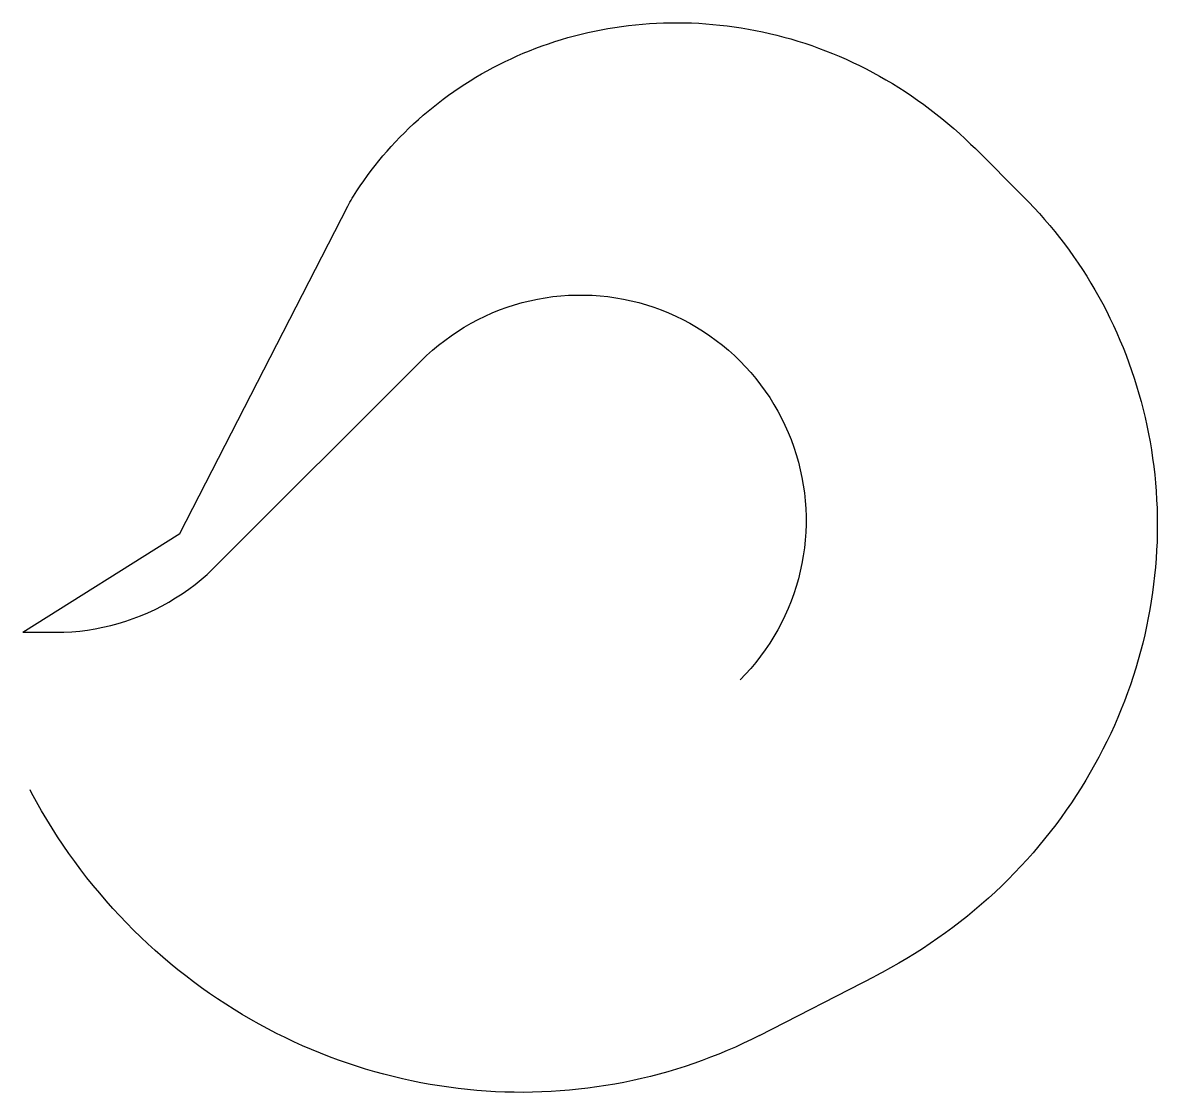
# Model space of a CAD drawing. Header units: metres. Extents: x 0 to 26239, y -10646 to 14105.
import ezdxf

# ---------------------------------------------------------------- set-up
doc = ezdxf.new("R2010")
doc.units = ezdxf.units.M

msp = doc.modelspace()

# ---------------------------------------------------------------- linework, layer by layer
at = {"layer": 'NorminalTrack', "color": 1}
msp.add_lwpolyline([(0, 0), (772, 0), (772, 0), (954, 3), (1136, 13), (1318, 29), (1498, 51), (1678, 79), (1857, 114), (2035, 155), (2210, 202), (2385, 255), (2557, 315), (2727, 380), (2895, 451), (3060, 528), (3222, 611), (3381, 699), (3537, 793), (3690, 892), (3839, 996), (3985, 1106), (4126, 1221), (4264, 1340), (4397, 1464), (4462, 1528), (4462, 1528), (9210, 6276), (9210, 6276), (9341, 6403), (9476, 6525), (9616, 6642), (9759, 6754), (9907, 6861), (10058, 6963), (10212, 7059), (10370, 7150), (10531, 7236), (10694, 7316), (10861, 7390), (11029, 7458), (11201, 7520), (11374, 7577), (11549, 7627), (11726, 7671), (11904, 7709), (12083, 7740), (12263, 7766), (12444, 7785), (12626, 7797), (12808, 7804), (12990, 7804), (13172, 7797), (13354, 7785), (13535, 7766), (13715, 7740), (13895, 7709), (14073, 7671), (14250, 7627), (14425, 7577), (14598, 7520), (14769, 7458), (14938, 7390), (15104, 7316), (15268, 7236), (15429, 7150), (15586, 7059), (15741, 6963), (15892, 6861), (16039, 6754), (16183, 6642), (16322, 6525), (16458, 6403), (16589, 6276), (16715, 6145), (16837, 6010), (16954, 5871), (17066, 5727), (17173, 5580), (17275, 5429), (17372, 5274), (17463, 5117), (17548, 4956), (17628, 4792), (17702, 4626), (17770, 4457), (17833, 4286), (17889, 4112), (17939, 3937), (17983, 3761), (18021, 3583), (18053, 3403), (18078, 3223), (18097, 3042), (18110, 2860), (18116, 2678), (18116, 2496), (18110, 2314), (18097, 2132), (18078, 1951), (18053, 1771), (18021, 1591), (17983, 1413), (17939, 1237), (17889, 1062), (17833, 888), (17770, 717), (17702, 548), (17628, 382), (17548, 218), (17463, 57), (17372, -100), (17275, -255), (17173, -406), (17066, -553), (16954, -697), (16837, -836), (16715, -971), (16589, -1102)], dxfattribs=at)
at = {"layer": 'SubLines', "color": 5}
for p, q in [((22031, 11192), (23144, 10078)), ((17037, -9329), (19717, -7955))]:
    msp.add_line(p, q, dxfattribs=at)
msp.add_lwpolyline([(0, 0), (3634, 2286), (7518, 9857), (7543, 9905), (7569, 9953), (7596, 9999), (7623, 10046), (7651, 10092)], dxfattribs=at)
at = {"layer": 'WindSpiral', "color": 3}
for points in [[(7651, 10092), (7728, 10212), (7808, 10331), (7890, 10449), (7973, 10566), (8060, 10682), (8148, 10797), (8239, 10910), (8331, 11022), (8426, 11132), (8523, 11241), (8623, 11349), (8724, 11455), (8827, 11560), (8933, 11663), (9040, 11765), (9150, 11864), (9261, 11962), (9375, 12059), (9490, 12153), (9608, 12246), (9727, 12337), (9848, 12426), (9971, 12513), (10096, 12599), (10222, 12682), (10350, 12763), (10480, 12842), (10612, 12919), (10745, 12994), (10880, 13067), (11016, 13137), (11154, 13205), (11293, 13271), (11434, 13335), (11576, 13397), (11720, 13456), (11865, 13512), (12011, 13566), (12158, 13618), (12307, 13667), (12457, 13714), (12608, 13759), (12760, 13800), (12913, 13839), (13067, 13876), (13223, 13910), (13379, 13941), (13535, 13970), (13693, 13996), (13852, 14019), (14011, 14040), (14171, 14057), (14331, 14072), (14493, 14085), (14654, 14094), (14816, 14101), (14979, 14104), (15142, 14105), (15305, 14104), (15469, 14099), (15633, 14091), (15797, 14081), (15961, 14067), (16126, 14051), (16290, 14032), (16455, 14010), (16619, 13985), (16783, 13957), (16947, 13926), (17111, 13892), (17274, 13855), (17438, 13816), (17600, 13773), (17763, 13728), (17925, 13679), (18086, 13628), (18247, 13574), (18407, 13516), (18567, 13456), (18725, 13393), (18883, 13327), (19041, 13258), (19197, 13187), (19352, 13112), (19506, 13035), (19659, 12954), (19811, 12871), (19962, 12785), (20112, 12697), (20260, 12605), (20407, 12511), (20553, 12414), (20697, 12314), (20840, 12212), (20981, 12107), (21121, 11999), (21259, 11888), (21396, 11775), (21530, 11660), (21663, 11541), (21794, 11421), (21923, 11297), (22031, 11192)], [(23144, 10078), (23270, 9951), (23393, 9820), (23515, 9688), (23634, 9553), (23751, 9415), (23867, 9276), (23979, 9134), (24090, 8990), (24198, 8843), (24304, 8695), (24408, 8544), (24509, 8391), (24607, 8237), (24703, 8080), (24797, 7921), (24888, 7761), (24976, 7598), (25062, 7434), (25144, 7268), (25224, 7100), (25302, 6930), (25376, 6759), (25448, 6587), (25516, 6412), (25582, 6236), (25645, 6059), (25705, 5880), (25761, 5700), (25815, 5519), (25866, 5337), (25913, 5153), (25958, 4968), (25999, 4782), (26037, 4595), (26072, 4407), (26103, 4218), (26132, 4028), (26157, 3837), (26179, 3646), (26197, 3454), (26212, 3261), (26224, 3068), (26233, 2874), (26238, 2680), (26239, 2485), (26238, 2290), (26233, 2094), (26224, 1899), (26212, 1703), (26197, 1507), (26178, 1311), (26155, 1115), (26130, 919), (26100, 723), (26068, 528), (26031, 332), (25992, 137), (25949, -57), (25902, -251), (25852, -445), (25798, -638), (25741, -831), (25681, -1023), (25617, -1214), (25550, -1404), (25479, -1593), (25404, -1782), (25327, -1969), (25246, -2156), (25161, -2341), (25074, -2525), (24982, -2708), (24888, -2889), (24790, -3069), (24689, -3248), (24585, -3425), (24477, -3601), (24366, -3775), (24252, -3948), (24135, -4118), (24014, -4287), (23890, -4454), (23764, -4620), (23634, -4783), (23501, -4944), (23365, -5103), (23226, -5260), (23084, -5415), (22940, -5567), (22792, -5718), (22641, -5865), (22488, -6011), (22332, -6154), (22173, -6295), (22012, -6433), (21847, -6568), (21681, -6701), (21511, -6830), (21339, -6958), (21165, -7082), (20988, -7204), (20809, -7322), (20627, -7438), (20444, -7551), (20258, -7660), (20069, -7767), (19879, -7870), (19717, -7955)], [(17037, -9329), (16853, -9422), (16668, -9511), (16481, -9597), (16292, -9679), (16101, -9759), (15908, -9836), (15714, -9909), (15519, -9979), (15321, -10045), (15123, -10108), (14923, -10168), (14721, -10225), (14518, -10278), (14314, -10327), (14109, -10373), (13903, -10416), (13696, -10455), (13487, -10490), (13278, -10522), (13068, -10551), (12857, -10575), (12645, -10596), (12433, -10614), (12220, -10627), (12006, -10637), (11792, -10643), (11578, -10646), (11363, -10644), (11148, -10639), (10932, -10631), (10717, -10618), (10501, -10602), (10285, -10581), (10070, -10557), (9854, -10530), (9639, -10498), (9423, -10463), (9209, -10423), (8994, -10380), (8780, -10334), (8566, -10283), (8354, -10229), (8141, -10170), (7930, -10108), (7719, -10042), (7509, -9973), (7300, -9899), (7092, -9822), (6885, -9741), (6679, -9657), (6474, -9568), (6270, -9476), (6068, -9381), (5867, -9281), (5668, -9178), (5470, -9071), (5274, -8961), (5079, -8847), (4887, -8730), (4695, -8609), (4506, -8484), (4319, -8356), (4134, -8225), (3950, -8090), (3769, -7952), (3590, -7810), (3413, -7665), (3239, -7517), (3066, -7365), (2897, -7211), (2729, -7053), (2565, -6892), (2402, -6727), (2243, -6560), (2086, -6390), (1932, -6217), (1781, -6041), (1632, -5862), (1487, -5680), (1344, -5495), (1205, -5308), (1068, -5118), (935, -4925), (805, -4730), (678, -4532), (555, -4331), (435, -4129), (318, -3923), (204, -3716), (169, -3650)]]:
    msp.add_lwpolyline(points, dxfattribs=at)

doc.saveas('drawing.dxf')
